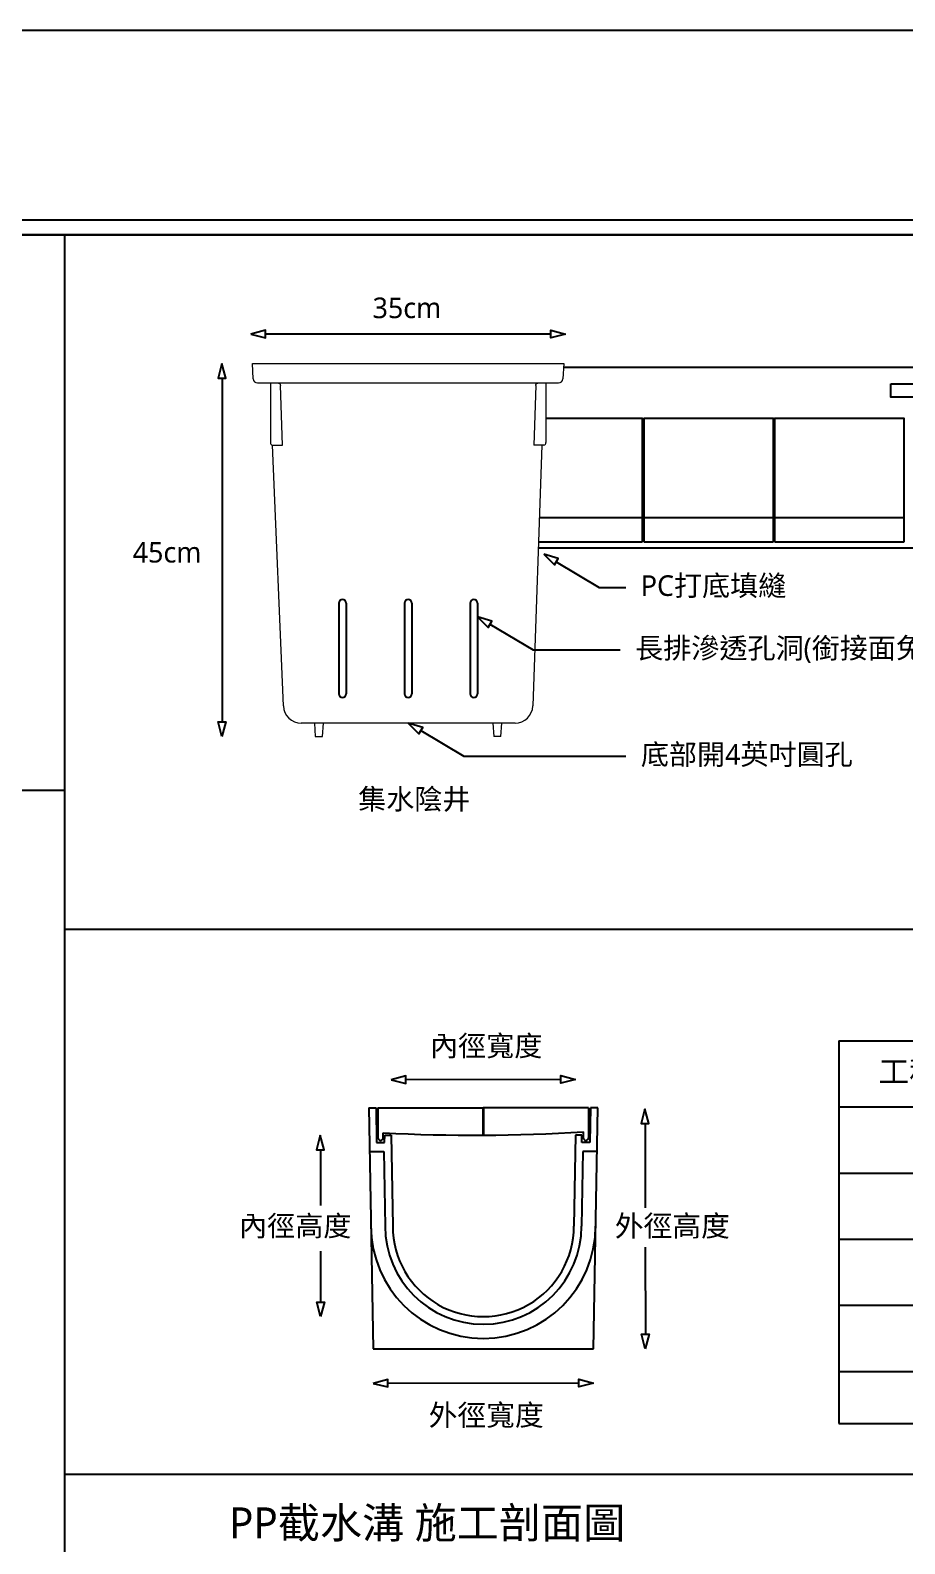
# Model space of a CAD drawing. Header units: millimetres. Extents: x 4267 to 8467, y 166 to 3136.
# Drawn here: x 6025 to 6874, y 1664 to 3136 of the extents above; entities that cross this region are included whole.
import ezdxf

# ---------------------------------------------------------------- set-up
doc = ezdxf.new("R2010")
doc.units = ezdxf.units.MM
doc.styles.add('微軟正黑體', font='Microsoft JhengHei.ttf')

msp = doc.modelspace()

# ---------------------------------------------------------------- linework, layer by layer
for p, q in [((4266.8, 3135.5, 163.2), (8466.8, 3135.5, 163.2)), ((4453.8, 2936.7, 163.2), (8279.8, 2936.7, 163.2)), ((8279.8, 2936.7, 163.2), (4453.8, 2936.7, 163.2)), ((6058.1, 2936.7, 163.2), (6058.1, 557.5, 163.2)), ((6253.3, 2840.4, 163.2), (6530.3, 2840.4, 163.2)), ((6211, 2797.4, 163.2), (6211, 2463.3, 163.2)), ((6542.8, 2808.1, 163.2), (7393, 2808.1, 163.2)), ((6619.1, 2690.3, 163.2), (6619.1, 2637.8, 163.2)), ((6621.1, 2637.8, 163.2), (6621.1, 2690.3, 163.2)), ((6746.3, 2690.3, 163.2), (6746.3, 2637.8, 163.2)), ((6748, 2637.8, 163.2), (6748, 2690.3, 163.2)), ((6873.2, 2690.3, 163.2), (6873.2, 2637.8, 163.2)), ((6619.1, 2661.5, 163.2), (6519.3, 2661.5, 163.2)), ((6746.3, 2661.5, 163.2), (6621.1, 2661.5, 163.2)), ((6873.2, 2661.5, 163.2), (6748, 2661.5, 163.2)), ((6619.1, 2637.8, 163.2), (6518.5, 2637.8, 163.2)), ((6746.3, 2637.8, 163.2), (6621.1, 2637.8, 163.2)), ((6873.2, 2637.8, 163.2), (6748, 2637.8, 163.2)), ((6518.3, 2632.4, 163.2), (7392.7, 2632.4, 163.2)), ((6535.7, 2618.9, 163.2), (6535.7, 2618.9, 163.2)), ((6535.7, 2618.9, 163.2), (6577.5, 2594, 163.2)), ((6577.5, 2594, 163.2), (6603.2, 2594, 163.2)), ((6324.5, 2578.7, 163.2), (6324.5, 2490.6, 163.2)), ((6331.6, 2578.7, 163.2), (6331.6, 2490.6, 163.2)), ((6388.2, 2578.7, 163.2), (6388.2, 2490.6, 163.2)), ((6395.4, 2578.7, 163.2), (6395.4, 2490.6, 163.2)), ((6451.9, 2578.7, 163.2), (6451.9, 2490.6, 163.2)), ((6459.1, 2578.7, 163.2), (6459.1, 2490.6, 163.2)), ((6471.3, 2558.2, 163.2), (6471.3, 2558.2, 163.2)), ((6471.3, 2558.2, 163.2), (6513.1, 2533.3, 163.2)), ((6513.1, 2533.3, 163.2), (6597.7, 2533.3, 163.2)), ((6404, 2454.8, 163.2), (6404, 2454.8, 163.2)), ((6404, 2454.8, 163.2), (6445.8, 2429.9, 163.2)), ((6445.8, 2429.9, 163.2), (6603.2, 2429.9, 163.2)), ((4453.8, 2396.8, 163.2), (6058.1, 2396.8, 163.2)), ((6058.1, 2261.7, 163.2), (8280.4, 2261.7, 163.2)), ((6810.3, 2153.2, 163.2), (8028.6, 2153.2, 163.2)), ((6810.3, 2153.2, 163.2), (6810.3, 1781.1, 163.2)), ((6389.4, 2115.6, 163.2), (6540.1, 2115.8, 163.2)), ((6353.6, 2088, 163.2), (6360.7, 2088.1, 163.2)), ((6353.7, 2088, 163.2), (6357.7, 1853.9, 163.2)), ((6360.7, 2088.1, 163.2), (6361.2, 2054.5, 163.2)), ((6362.4, 2088.1, 163.2), (6362.4, 2059, 163.2)), ((6362.4, 2088.1, 163.2), (6464.8, 2088.1, 163.2)), ((6567.1, 2088.1, 163.2), (6464.8, 2088.1, 163.2)), ((6567.1, 2088.1, 163.2), (6567.1, 2059, 163.2)), ((6568.8, 2088.1, 163.2), (6568.3, 2054.5, 163.2)), ((6575.9, 2088, 163.2), (6568.8, 2088.1, 163.2)), ((6571.8, 1853.9, 163.2), (6575.9, 2088, 163.2)), ((6810.3, 2088.9, 163.2), (8028.6, 2088.9, 163.2)), ((6367.6, 2059, 163.2), (6367.6, 2063.8, 163.2)), ((6368.9, 2054.5, 163.2), (6369, 2061.5, 163.2)), ((6369, 2061.5, 163.2), (6375.2, 2061.5, 163.2)), ((6375.2, 2061.5, 163.2), (6376.8, 1973.1, 163.2)), ((6554.3, 2061.5, 163.2), (6552.8, 1973.1, 163.2)), ((6560.5, 2061.5, 163.2), (6554.3, 2061.5, 163.2)), ((6560.6, 2054.5, 163.2), (6560.5, 2061.5, 163.2)), ((6562, 2059, 163.2), (6562, 2064.8, 163.2)), ((6621.9, 2072.8, 163.2), (6622, 1990.8, 163.2)), ((6306.5, 2047.3, 163.2), (6306.6, 1993.1, 163.2)), ((6354.4, 2045.8, 163.2), (6368.1, 2045.8, 163.2)), ((6361.2, 2054.5, 163.2), (6368.9, 2054.5, 163.2)), ((6368.1, 2045.8, 163.2), (6369.4, 1973.1, 163.2)), ((6561.4, 2045.8, 163.2), (6560.1, 1973.1, 163.2)), ((6568.3, 2054.5, 163.2), (6560.6, 2054.5, 163.2)), ((6575.1, 2045.8, 163.2), (6561.4, 2045.8, 163.2)), ((6810.3, 2024.7, 163.2), (8028.6, 2024.7, 163.2)), ((6810.3, 1960.4, 163.2), (8028.6, 1960.4, 163.2)), ((6306.7, 1948.9, 163.2), (6306.8, 1899.3, 163.2)), ((6622, 1952.6, 163.2), (6622.2, 1868.1, 163.2)), ((6810.3, 1896.2, 163.2), (8028.6, 1896.2, 163.2)), ((6357.7, 1853.9, 163.2), (6571.8, 1853.9, 163.2)), ((6810.3, 1831.9, 163.2), (8028.6, 1831.9, 163.2)), ((6371.9, 1820.4, 163.2), (6557.6, 1820.7, 163.2)), ((6810.3, 1781.1, 163.2), (8028.6, 1781.1, 163.2)), ((6058.1, 1731.9, 163.2), (8279.3, 1731.9, 163.2))]:
    msp.add_line(p, q)
at = {"color": 4}
msp.add_line((8294, 2950.9, 163.2), (4439.6, 2950.9, 163.2), dxfattribs=at)
at = {"color": 7, "linetype": 'Continuous', "lineweight": 0}
for p, q in [((6240.6, 2811.6, 163.2), (6543, 2811.6, 163.2)), ((6241.3, 2796.7, 163.2), (6240.6, 2811.6, 163.2)), ((6543, 2811.6, 163.2), (6542.2, 2796.7, 163.2)), ((6537.9, 2792.6, 163.2), (6245.6, 2792.6, 163.2)), ((6258.1, 2792.6, 163.2), (6258.1, 2734.7, 163.2)), ((6269.7, 2732.1, 163.2), (6267.7, 2790.2, 163.2)), ((6515.8, 2790.2, 163.2), (6513.8, 2732.1, 163.2)), ((6525.5, 2792.6, 163.2), (6525.5, 2734.7, 163.2)), ((6259.9, 2732.1, 163.2), (6269.7, 2732.1, 163.2)), ((6270.6, 2478.7, 163.2), (6259.9, 2732.1, 163.2)), ((6521.7, 2732.1, 163.2), (6512.9, 2478.7, 163.2)), ((6523.7, 2732.1, 163.2), (6513.8, 2732.1, 163.2)), ((6495.6, 2462.1, 163.2), (6287.9, 2462.1, 163.2)), ((6300.7, 2462.1, 163.2), (6301.6, 2449.1, 163.2)), ((6308.5, 2449.1, 163.2), (6309.5, 2462.1, 163.2)), ((6474.1, 2462.1, 163.2), (6475, 2449.1, 163.2)), ((6481.9, 2449.1, 163.2), (6482.8, 2462.1, 163.2)), ((6301.6, 2449.1, 163.2), (6308.5, 2449.1, 163.2)), ((6481.9, 2449.1, 163.2), (6475, 2449.1, 163.2))]:
    msp.add_line(p, q, dxfattribs=at)
at = {"elevation": 163.2}
for points in [[(6239.1, 2840.1), (6253.3, 2836.7), (6253.3, 2844)], [(6544.5, 2840.1), (6530.3, 2836.7), (6530.3, 2844)], [(6210.8, 2811.6), (6207.4, 2797.4), (6214.7, 2797.4)], [(6860.7, 2791.7), (6887, 2791.7), (6887, 2778.8), (6860.7, 2778.8)], [(6523.5, 2626.2), (6533.8, 2615.8), (6537.6, 2622)], [(6459.1, 2565.5), (6469.4, 2555.1), (6473.2, 2561.3)], [(6210.8, 2449.1), (6207.4, 2463.3), (6214.7, 2463.3)], [(6391.8, 2462.1), (6402.1, 2451.7), (6405.9, 2457.9)], [(6375.2, 2115.3), (6389.4, 2111.9), (6389.4, 2119.2)], [(6554.3, 2115.6), (6540.1, 2112.2), (6540.1, 2119.5)], [(6464.8, 2088.1), (6464.9, 2088.1), (6464.9, 2061.6), (6464.8, 2061.6)], [(6621.6, 2087), (6618.3, 2072.8), (6625.5, 2072.8)], [(6306.3, 2061.5), (6302.9, 2047.3), (6310.2, 2047.3)], [(6306.5, 1885.1), (6303.2, 1899.3), (6310.4, 1899.3)], [(6621.9, 1853.9), (6618.5, 1868.1), (6625.8, 1868.1)], [(6571.8, 1820.4), (6557.6, 1817), (6557.6, 1824.3)], [(6357.7, 1820.2), (6371.9, 1816.8), (6371.9, 1824.1)]]:
    msp.add_lwpolyline(points, close=True, dxfattribs=at)
for points in [[(6525.5, 2758.5), (6619.1, 2758.5), (6619.1, 2690.3)], [(6621.1, 2690.3), (6621.1, 2758.5), (6746.3, 2758.5), (6746.3, 2690.3)], [(6748, 2690.3), (6748, 2758.5), (6873.2, 2758.5), (6873.2, 2690.3)]]:
    msp.add_lwpolyline(points, dxfattribs=at)
at = {"color": 7, "linetype": 'Continuous', "lineweight": 0}
for centre, radius, start, end in [((6245.6, 2797, 163.2), 4.32, 183, 270), ((6537.9, 2797, 163.2), 4.32, 270, 357), ((6260.3, 2734.4, 163.2), 2.31, 171.9505, 258.5782), ((6523.2, 2734.4, 163.2), 2.31, 281.4218, 8.0495), ((6287.9, 2479.4, 163.2), 17.3, 182, 270), ((6495.6, 2479.4, 163.2), 17.3, 270, 358)]:
    msp.add_arc(centre, radius, start, end, dxfattribs=at)
for centre, radius, start, end in [((6328, 2578.7, 163.2), 3.58, 0, 180), ((6391.8, 2578.7, 163.2), 3.58, 0, 180), ((6455.5, 2578.7, 163.2), 3.58, 0, 180), ((6328, 2490.6, 163.2), 3.58, 180, 0), ((6391.8, 2490.6, 163.2), 3.58, 180, 0), ((6455.5, 2490.6, 163.2), 3.58, 180, 0), ((6455.3, 3794.5, 163.2), 1733, 267.0983, 273.5293), ((6365, 2059, 163.2), 2.59, 180, 0), ((6564.5, 2059, 163.2), 2.59, 180, 0), ((6464.8, 1973.1, 163.2), 109.1, 180, 0), ((6464.8, 1973.1, 163.2), 95.4, 180, 0), ((6464.8, 1973.1, 163.2), 88, 179.9894, 0)]:
    msp.add_arc(centre, radius, start, end)
for points in [[(6265.9, 2792.6, 163.2), (6266, 2792.6, 163.2), (6266.1, 2792.6, 163.2), (6266.3, 2792.6, 163.2), (6266.5, 2792.5, 163.2), (6266.7, 2792.4, 163.2), (6266.8, 2792.3, 163.2), (6267, 2792.1, 163.2), (6267.1, 2792, 163.2), (6267.2, 2791.8, 163.2), (6267.3, 2791.7, 163.2), (6267.4, 2791.4, 163.2), (6267.5, 2791.3, 163.2), (6267.6, 2790.8, 163.2), (6267.7, 2790.5, 163.2), (6267.7, 2790.2, 163.2)], [(6515.8, 2790.2, 163.2), (6515.8, 2790.3, 163.2), (6515.9, 2790.5, 163.2), (6515.9, 2790.8, 163.2), (6515.9, 2791, 163.2), (6516, 2791.3, 163.2), (6516.1, 2791.4, 163.2), (6516.2, 2791.7, 163.2), (6516.3, 2791.8, 163.2), (6516.5, 2792, 163.2), (6516.6, 2792.1, 163.2), (6516.8, 2792.3, 163.2), (6516.9, 2792.4, 163.2), (6517.2, 2792.6, 163.2), (6517.4, 2792.6, 163.2), (6517.7, 2792.6, 163.2)]]:
    msp.add_open_spline(points, degree=3, knots=[0, 0, 0, 0, 0.125, 0.125, 0.25, 0.25, 0.375, 0.375, 0.5, 0.5, 0.625, 0.625, 0.75, 0.75, 1, 1, 1, 1], dxfattribs=at)

# ---------------------------------------------------------------- texts
at = {"attachment_point": 5, "style": '微軟正黑體'}
for s, insert, char_height, width in [('35cm', (6390.6, 2865.6, 163.2), 20, 300.016), ('45cm', (6157.6, 2628, 163.2), 20, 129.577), ('內徑寬度', (6467.6, 2147.2, 163.2), 20, 300.016), ('工程選用型式', (6938.3, 2122.1, 163.2), 21.89, 241.471), ('內徑高度', (6282.1, 1972.2, 163.2), 20, 300.016), ('外徑高度', (6648.4, 1972.2, 163.2), 20.48, 300.016), ('外徑寬度', (6467.6, 1788.3, 163.2), 20.48, 300.016)]:
    msp.add_mtext(s, dxfattribs=dict(at, insert=insert, char_height=char_height, width=width))
at = {"attachment_point": 1, "style": '微軟正黑體'}
for s, width, gutter_width, insert, char_height in [('PC打底填縫', 141.914, 15.8, (6617.8, 2605.7, 163.2), 20), ('長排滲透孔洞(銜接面免開孔)', 351.223, 15.8, (6612.3, 2545, 163.2), 20), ('底部開4英吋圓孔', 315.447, 15.8, (6617.8, 2441.6, 163.2), 20), ('集水陰井', 107.534, 17.9, (6343.2, 2398.2, 163.2), 20), ('PP截水溝 施工剖面圖', 581.44, 16.9, (6217.9, 1699.7, 326.4), 30)]:
    msp.add_mtext_dynamic_manual_height_columns(s, width=width, gutter_width=gutter_width, heights=[0], dxfattribs=dict(at, insert=insert, char_height=char_height))

doc.saveas('drawing.dxf')
